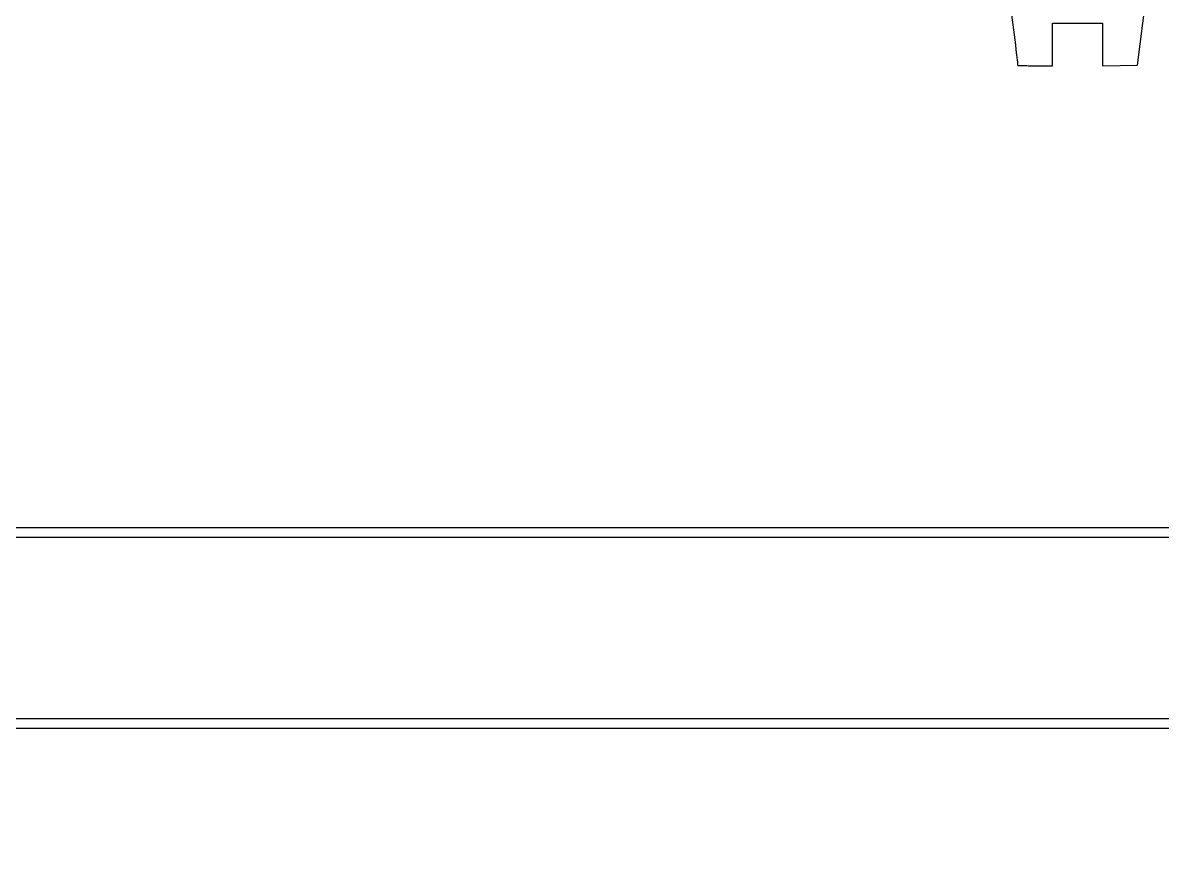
# Model space of a CAD drawing. Extents: x 0 to 1066, y 0 to 761.
# Drawn here: x 151.7 to 265.4, y 0 to 82.5 of the extents above; entities that cross this region are included whole.
import ezdxf

# ---------------------------------------------------------------- set-up
doc = ezdxf.new("R2010")
doc.units = 0
doc.header["$MEASUREMENT"] = 0

msp = doc.modelspace()

# ---------------------------------------------------------------- linework, layer by layer
for points in [[(183.390323, 95.266879, 0.000001), (192.989143, 95.254457, 0.000118)], [(329.859243, 95.267872, -0.000023), (352.558836, 95.240684, -0.000004), (375.624384, 95.211821, -0.198594)], [(479.458836, 95.240684, -0.000004), (502.524384, 95.211821, -0.198594)], [(266.651703, 95.267421, -0.000028), (289.192229, 95.24091, -0.000004), (312.172908, 95.212432, -0.198597)], [(393.551703, 95.267421, -0.000028), (416.092229, 95.24091, -0.000004), (439.072908, 95.212432, -0.198597)], [(542.992229, 95.24091, -0.000004), (565.972908, 95.212432, -0.198597)], [(606.442229, 95.24091, -0.000004), (629.422908, 95.212432, -0.198597)], [(669.892229, 95.24091, -0.000004), (692.872908, 95.212432, -0.198597)], [(375.823742, 112.056445, -0.000003), (375.794083, 98.149601, -0.198357)], [(151.90136, 126.727696, 0.000007), (163.955628, 114.675766, 0.000012), (174.108223, 104.525945)], [(247.69479, 97.969724, -0.000011), (217.15153, 97.968336, -0.000022), (186.984277, 97.968962, -0.015973)], [(239.20585, 95.205082, -0.000005), (248.794953, 95.18257, -0.198296)], [(248.892309, 95.079343, -0.00001), (249.944454, 86.852933, -0.000054), (250.970316, 78.823964, -0.027223), (251.007051, 78.31845, 0.396781), (251.032255, 78.292643, 0.001307), (251.517313, 78.273638, 0.005708), (252.077411, 78.259561, 0.003428), (252.7425, 78.255), (254.4768, 78.255), (254.4768, 80.37), (254.4768, 82.485), (256.9725, 82.485), (259.4682, 82.485), (259.4682, 80.368284), (259.4682, 78.251567), (261.221536, 78.274434), (262.974871, 78.2973), (264.028078, 86.730995)], [(312.342312, 95.079344, -0.00001), (313.394456, 86.85292, -0.000054)], [(203.551814, 95.243304, 0.000071), (216.093189, 95.234809, -0.000169)]]:
    msp.add_lwpolyline(points, format="xyb")
msp.add_lwpolyline([(409.06215, 749.15415), (40.8618, 749.132981), (40.8618, 380.65769), (40.8618, 12.1824), (501.2973, 12.1824), (961.7328, 12.1824), (961.7328, 380.646631), (961.7328, 749.110861), (961.41555, 749.1633, 0.040886), (961.153339, 749.184871, 0.000002), (934.190609, 749.194398, 0.000089), (904.448031, 749.199508, 0.000054), (869.1804, 749.195529, -0.000029), (813.61687, 749.186499, -0.000004), (696.10453, 749.175037, -0.000004), (556.774728, 749.163736, -0.000004)], format="xyb", close=True)
msp.add_lwpolyline([(409.2102, 32.148), (41.7078, 32.148), (41.7078, 390.1752)])
msp.add_lwpolyline([(758.016, 22.1652), (758.016, 13.113), (399.8619, 13.113), (41.7078, 13.113), (41.7078, 17.5545), (41.7078, 21.996), (86.0805, 21.996), (130.4532, 21.996), (130.4532, 22.2075), (130.4532, 22.419), (86.0805, 22.419), (41.7078, 22.419), (41.7078, 26.8182), (41.7078, 31.2174), (399.8619, 31.2174), (758.016, 31.2174)], close=True)

doc.saveas('drawing.dxf')
